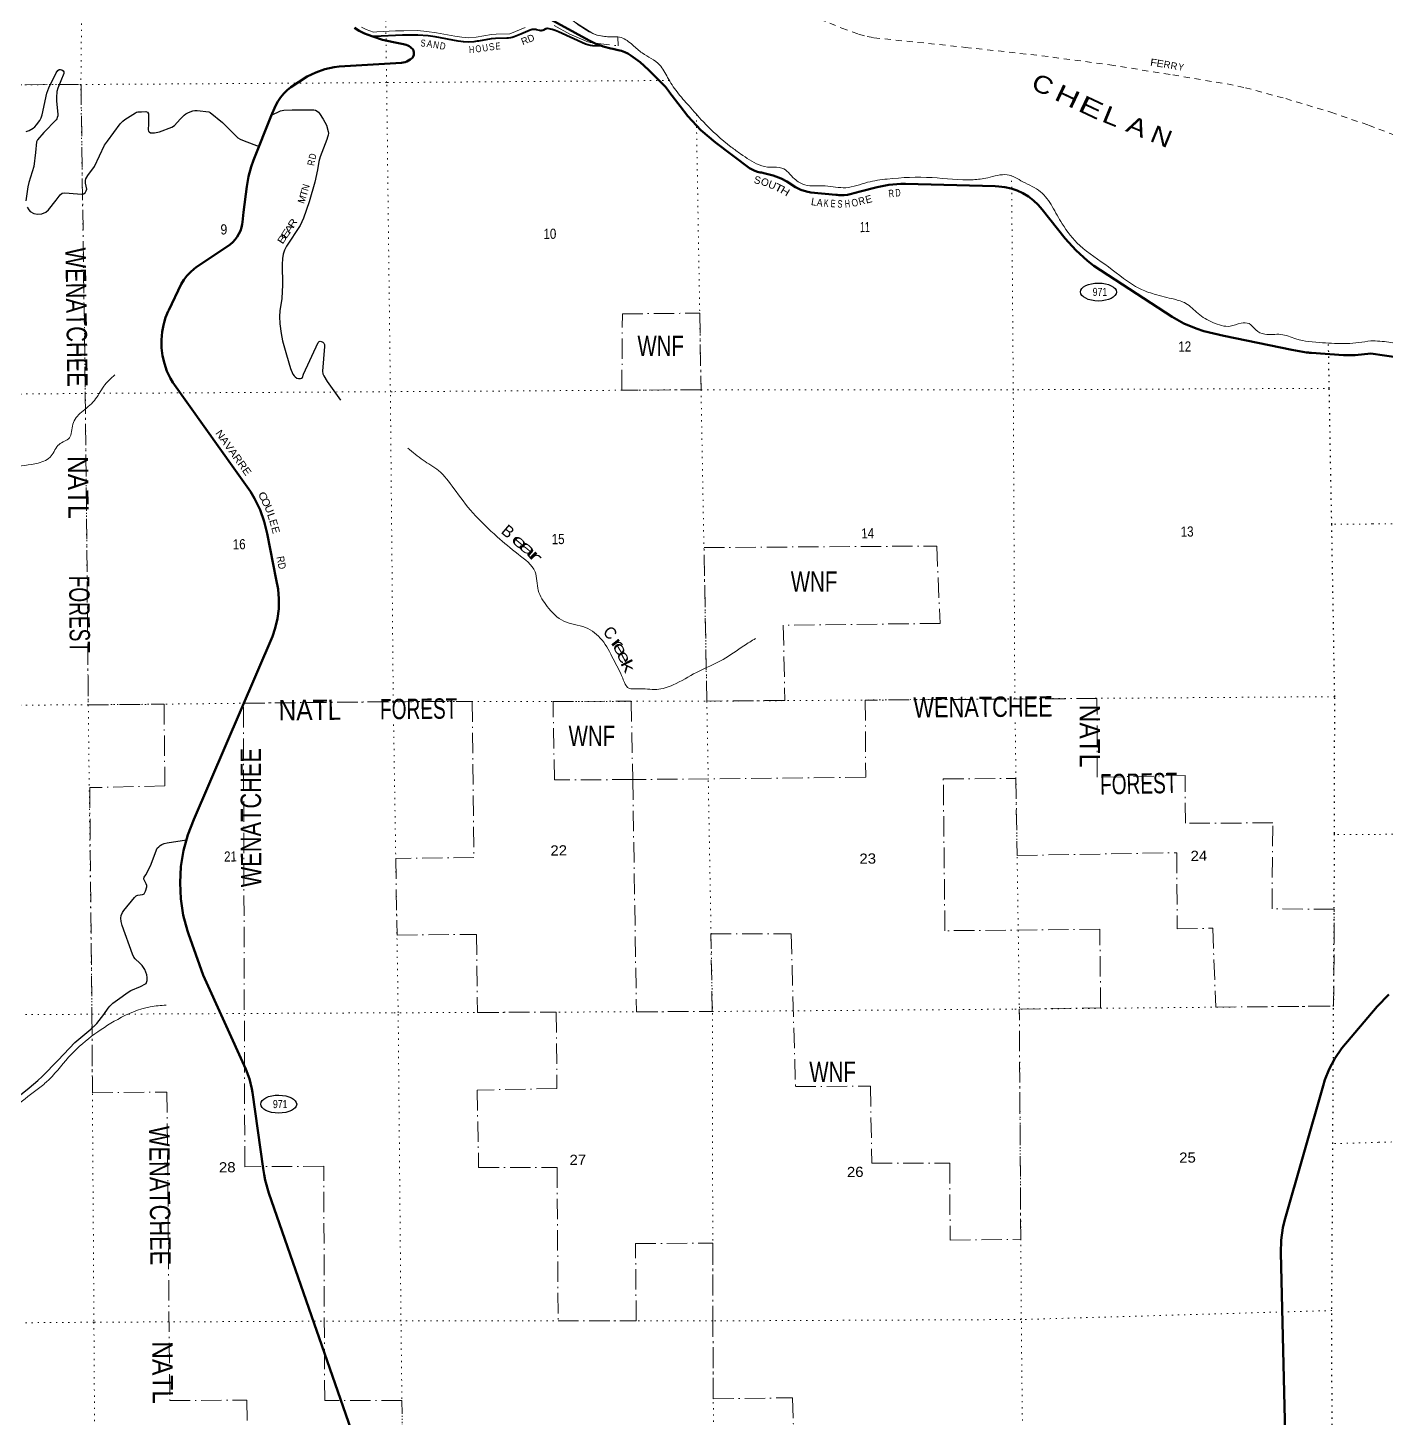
# Model space of a CAD drawing. Header units: feet. Extents: x -3 to 248627, y 0 to 184934.
# Drawn here: x 193230 to 216568, y 112046 to 135942 of the extents above; entities that cross this region are included whole.
import ezdxf
from ezdxf.enums import TextEntityAlignment as Align

# ---------------------------------------------------------------- set-up
doc = ezdxf.new("R2010")
doc.units = ezdxf.units.FT
doc.header["$LTSCALE"] = 70
for name, pattern in [('DOT_DASHED', [7.7, 5, -1.2, 0.3, -1.2]), ('DOTTED', [1.5, 0.3, -1.2]), ('SHORT_DASHED', [2.7, 1.5, -1.2])]:
    doc.linetypes.add(name, pattern=pattern)
for name, color, linetype, lineweight in [('17', 7, 'Continuous', 25), ('20', 7, 'Continuous', 70), ('23', 7, 'Continuous', 70), ('26', 7, 'Continuous', 40), ('27', 7, 'Continuous', 35), ('29', 7, 'Continuous', 25), ('30', 7, 'Continuous', 35), ('33', 7, 'SHORT_DASHED', 13), ('39', 7, 'Continuous', 13), ('44', 7, 'DOT_DASHED', 13), ('6', 7, 'DOTTED', 25), ('7', 7, 'DOTTED', 13)]:
    doc.layers.add(name, color=color, linetype=linetype, lineweight=lineweight)
doc.layers.add('41', color=7, linetype='Continuous')

msp = doc.modelspace()

# ---------------------------------------------------------------- linework, layer by layer
at = {"layer": '17'}
for centre in [(211623.63, 131400.94), (197540.3, 117443.17)]:
    msp.add_ellipse(centre, major_axis=(-309.24, 1), ratio=0.500121, dxfattribs=at)
at = {"layer": '20'}
for points in [[(216412.3, 119123.54), (216611.43, 119326.96)], [(214847.38, 111057.94), (214755.26, 114885.91), (214762.96, 115103.23), (214793.34, 115318.55), (214820.27, 115437.87), (215482, 117759.95), (215514.5, 117863.86), (215587.63, 118041.7), (215687.14, 118228.19), (215805.59, 118403.25), (216412.3, 119123.54)]]:
    msp.add_lwpolyline(points, dxfattribs=at)
at = {"layer": '23'}
for points in [[(203105.7, 135623.35), (202991.14, 135666.44), (202871.86, 135726.2), (202092.02, 136151.5)], [(199158.69, 135792.03), (199077.75, 135818.87), (199012.24, 135844.98), (198923.9, 135889.73), (198840.72, 135943.46)], [(199800.8, 135613.82), (199779.17, 135627.69), (199756.21, 135639.22), (199732.17, 135648.29), (199707.31, 135654.79), (199681.91, 135658.66), (199514.98, 135693.02), (199323.09, 135737.53), (199158.69, 135792.03)], [(196241.55, 119658.56), (195989.17, 120370.49), (195971.98, 120422.39), (195900.76, 120693.01), (195858.22, 120969.59), (195844.82, 121249.11), (195860.71, 121528.49), (195905.72, 121804.69), (195979.35, 122074.66), (196080.8, 122335.46), (197432.38, 125480.93), (197480.82, 125622.83), (197519.47, 125787.68), (197540.67, 125955.66), (197544.2, 126124.94), (197530.02, 126293.67), (197498.27, 126459.98), (197344.31, 127249.98), (197292.71, 127457.59), (197219.69, 127658.67), (197126.05, 127851.01), (197053.83, 127971.54), (196798, 128331.95), (195718.98, 129843.65), (195678.99, 129913.87), (195620.73, 130039.33), (195575.9, 130170.2), (195545, 130305.03), (195528.36, 130442.36), (195526.16, 130580.67), (195538.44, 130718.45), (195560.15, 130829.19), (195565.04, 130854.17), (195572.64, 130879.19), (195598.34, 130963.9), (195642.92, 131069.52), (195652.65, 131089.08), (195866.42, 131536.23), (195911.85, 131610.83), (195964.82, 131680.26), (196024.77, 131743.78), (196091.02, 131800.68), (196117.95, 131820.61), (196705.4, 132217.88), (196750.31, 132256.96), (196790.88, 132300.51), (196826.68, 132348.07), (196857.32, 132399.11), (196882.45, 132453.07), (196901.8, 132509.36), (196915.16, 132567.37), (196920.32, 132603.43), (196938, 132774.95), (196990.75, 133215.98), (197019.04, 133385.64), (197064.9, 133551.41), (197108.68, 133667.68), (197413, 134428.95), (197487.99, 134599.31), (197526.99, 134674.69), (197573.66, 134745.58), (197627.48, 134811.21), (197687.87, 134870.85), (197747.17, 134918.77), (198032.19, 135103.57), (198180.08, 135173.66), (198334.5, 135227.91), (198493.73, 135265.71), (198580.4, 135279.05), (199649.44, 135341.45), (199680.93, 135345.64), (199711.81, 135353.1), (199741.75, 135363.75), (199770.4, 135377.47), (199797.47, 135394.1), (199822.65, 135413.48), (199837.67, 135427.25), (199845.24, 135438.3), (199851.62, 135450.08), (199856.74, 135462.46), (199860.53, 135475.3), (199862.95, 135488.47), (199863.99, 135501.83), (199863.63, 135515.21), (199861.87, 135528.49), (199858.73, 135541.51), (199855.56, 135550.42), (199842.93, 135575.44), (199817.94, 135600.11), (199800.8, 135613.82)], [(216304.26, 130342.8), (216036.14, 130316.48), (215987, 130313.43), (215834.61, 130314.51), (215281.58, 130354.53), (215252.7, 130356.96), (215231.58, 130359.24), (215197.22, 130362.95), (214948.33, 130406.55), (213778, 130647.95), (213437.13, 130729.48), (213303.58, 130772.9), (213092.01, 130862.02), (212890.92, 130972.76), (211547.08, 131852.02), (211436.58, 131936.57), (211233.64, 132118.98), (211050.89, 132321.59), (210658.75, 132818.91), (210587.1, 132901.1), (210507.26, 132975.34), (210420.09, 133040.84), (210326.56, 133096.86), (210227.68, 133142.8), (210124.54, 133178.15), (210018.27, 133202.52), (209910.03, 133215.66), (209848, 133218.05), (208306.81, 133262.53), (208231.1, 133261.51), (208025.32, 133243.98), (207822.51, 133205.03), (207529, 133126.95), (207358.57, 133082.6), (207311.12, 133071.95), (207253.72, 133064.77), (207195.89, 133063.63), (207163.25, 133066.42), (207137.25, 133068.64), (207113.25, 133070.92), (206682, 133111.95), (206610.75, 133127.75), (206512.98, 133158.83), (206419, 133199.95), (206270, 133301.95), (206170.35, 133352.57), (206037.74, 133403.39), (205900.55, 133440.06), (205836.26, 133452.07), (205813.85, 133455.73), (205765.34, 133467.49), (205718.32, 133484.26), (205673.32, 133505.86), (205630.82, 133532.03), (205042.42, 133971.29), (204794.62, 134184.83), (204570.49, 134423.11), (204435.06, 134594.95), (204259.37, 134826.03), (204254.64, 134832.94), (204183.22, 134925.68), (204102.5, 135010.45), (203913, 135199.95), (203892.2, 135221.29), (203748.17, 135352.18), (203591.25, 135467.3), (203591.13, 135467.39), (203540.16, 135498.75), (203486.18, 135524.62), (203429.8, 135544.7), (203371.63, 135558.78), (203282.93, 135578.62), (203245.1, 135585.81), (203116, 135619.47), (203105.7, 135623.35)], [(216813.36, 130269.75), (216537.48, 130312.36), (216304.26, 130342.8)], [(199013.39, 111189.65), (197370.37, 115915.08), (197309.94, 116139.44), (197291.66, 116235.06), (197275, 116337.95), (197090.06, 117641.67), (197078.42, 117708.75), (197036.07, 117878.48), (196976.2, 118042.86), (196241.55, 119658.56)]]:
    msp.add_lwpolyline(points, dxfattribs=at)
at = {"layer": '26'}
msp.add_lwpolyline([(203105.7, 135623.35), (203081.85, 135624.71), (202935.95, 135633.06), (202896.28, 135638.21), (202852.1, 135648.45), (202809.24, 135663.24), (202347.04, 135870.03), (202292.92, 135894.62), (202236.54, 135913.41), (202210.03, 135919.42), (202184.95, 135925.1), (202160.03, 135927.6), (202151.46, 135927.23), (202140.55, 135925.59), (202129.87, 135922.82), (202119.54, 135918.94), (202087.03, 135901.79), (202078.23, 135897.99), (202068.96, 135895.08), (202059.43, 135893.15), (202049.76, 135892.24), (202040.04, 135892.33), (202030.39, 135893.45), (202020.9, 135895.56), (201972.34, 135908.48), (201957.37, 135912.07), (201941.24, 135914.23), (201924.98, 135914.7), (201908.75, 135913.46), (201892.74, 135910.54), (201877.13, 135905.95), (201862.08, 135899.76), (201701, 135832.95), (201585.12, 135785.66), (201584.67, 135785.47), (201554.39, 135774.47), (201523.13, 135766.69), (201491.22, 135762.21), (201459.02, 135761.1), (201265.02, 135758.66), (201192.53, 135751.29), (200972.37, 135713.72), (200947.82, 135709.53), (200922.37, 135705.74), (200895.46, 135701.74), (200804.28, 135695.77), (200712.98, 135699.38), (200622.55, 135712.5), (200228.41, 135784.22), (200190.45, 135790.48), (200107.37, 135802.18), (199929.97, 135817.51), (199668.09, 135817.16), (199182, 135793.18), (199158.69, 135792.03)], dxfattribs=at)
at = {"layer": '29'}
for points in [[(193201.41, 134160.99), (193253.41, 134178.74), (193320.62, 134216.58), (193350.03, 134237.6), (193379.88, 134273.37), (193435.09, 134351.1), (193458.2, 134393.13), (193476.68, 134443.66), (193558.57, 134819.75), (193591.57, 134908.08), (193717.65, 135170.18), (193747, 135208.64), (193768.01, 135225.45), (193791.74, 135225.24), (193816.32, 135217.05), (193837.32, 135202.33), (193847.83, 135185.52), (193847.29, 135155.01), (193743.49, 134903.92), (193728.1, 134845.02), (193721.8, 134746.24), (193724.22, 134683.74), (193745.53, 134453.78), (193744.9, 134430.96), (193735.46, 134399.43), (193727.05, 134376.31), (193714.45, 134359.5), (193507.03, 134143.12), (193395.18, 134019), (193377.74, 133982.67), (193362.02, 133798.86), (193330.86, 133560.43), (193246.05, 133283.36), (193230.47, 133206.41), (193197.74, 132968.09)], [(197418, 134439.95), (197571.08, 134512.64), (197629.43, 134523.94), (197772.49, 134531.47), (198141.41, 134531.47), (198172.48, 134523.95), (198199.77, 134508.87), (198223.3, 134490.04), (198239.29, 134471.2), (198307.05, 134373.26), (198360.71, 134265.9), (198389.87, 134162.3), (198393.65, 134130.29), (198389.89, 134098.27), (198380.48, 134062.49), (198367.29, 134019.15), (198253.42, 133725.33), (198231.76, 133642.45), (198209.18, 133499.3), (198164, 133288.35), (198066.12, 132949.31), (197968.24, 132670.55), (197908.01, 132542.47), (197674.61, 132188.37), (197637.92, 132118.69), (197614.37, 132052.75), (197604.04, 131975.54), (197599.32, 131871.93), (197606.84, 131525.37), (197591.79, 131291.81), (197560.74, 131075.21), (197555.1, 130981.04), (197558.86, 130856.72), (197581.45, 130687.2), (197606.84, 130561), (197674.61, 130319.91), (197742.37, 130086.35), (197784.74, 129986.53), (197804.51, 129958.28), (197826.15, 129941.32), (197849.68, 129922.5), (197878.85, 129914.96), (197915.54, 129913.07), (197930.62, 129920.61), (197946.62, 129933.79), (197968.24, 129988.41), (198216.7, 130530.86), (198237.43, 130549.71), (198250.61, 130553.48), (198284.47, 130545.93), (198301.43, 130538.41), (198318.37, 130519.58), (198327.78, 130500.74), (198329.64, 130463.06), (198292, 130041.15), (198297.67, 129995.96), (198314.58, 129958.27), (198374.82, 129860.33), (198603, 129540.95)], [(194221.96, 133318.91), (194229.06, 133346.42), (194261.23, 133406.01), (194376.47, 133558.28), (194549.52, 133922.95), (194599.78, 133995.88), (194818.23, 134290.13), (194861.48, 134335.1), (194895.95, 134363.7), (195078.69, 134481.4), (195099.69, 134491.91), (195122.18, 134498.57), (195181.61, 134500.31), (195257.22, 134502.42), (195288.14, 134489.74), (195303.43, 134462.48), (195304.96, 134292.04), (195299.23, 134187.15), (195303.43, 134164.03), (195312.88, 134154.84), (195337.04, 134138.81), (195374.85, 134134.6), (195408.46, 134136.7), (195492.86, 134156.2), (195706.72, 134235.49), (195748.29, 134261.09), (195849.34, 134370.36)], [(195849.34, 134370.36), (195913.73, 134439.99), (195944.07, 134462.49), (195990.28, 134487.71), (196063.8, 134515.03), (196099.5, 134521.34), (196137.14, 134520.41), (196337.66, 134497.72), (196365.21, 134483.51), (196574.72, 134315.82), (196837.13, 134053.38), (196876.66, 134027.41), (196949.11, 133997.71), (197202.12, 133901.43)], [(193216.96, 132859.11), (193246.05, 132812.55), (193273.35, 132783.13), (193333.67, 132753.01), (193397.28, 132741.09), (193468.7, 132745.3), (193538.01, 132770.52), (193587.65, 132815.5), (193714.86, 132979.97), (193783.76, 133073.18), (193822.45, 133099.89), (193867.78, 133106.81), (193941.79, 133098.77), (194152.32, 133084.23), (194187.05, 133087.89), (194214.35, 133104.71), (194235.36, 133140.44), (194242.23, 133165.65), (194223.8, 133268.65), (194221.96, 133318.91)], [(195063.54, 120994.34), (195089.9, 121022.59), (195102.6, 121031.08), (195117.66, 121035.79), (195200.96, 121047.08), (195218.37, 121052.74), (195226.84, 121059.33), (195232.96, 121067.8), (195249.9, 121103.59), (195274.37, 121180.81), (195274.84, 121190.24), (195273.9, 121201.54), (195263.07, 121229.79), (195223.54, 121308.9), (195221.19, 121315.5), (195221.19, 121325.86), (195227.31, 121342.8), (195255.54, 121384.24), (195300.72, 121461.47), (195349.66, 121566.95), (195440.01, 121813.69), (195454.6, 121840.07), (195481.42, 121868.32), (195502.6, 121886.22), (195532.25, 121905.99), (195570.37, 121921.07), (195622.6, 121934.24), (195955.68, 121987.86)], [(194143.08, 118590.9), (194314.37, 118730.29), (194386.84, 118798.1), (194416.01, 118828.23), (194536.48, 118986.45), (194608.96, 119091.94), (194641.89, 119129.6), (194689.9, 119176.7), (194769.89, 119235.08), (194951.54, 119368.82), (194999.54, 119397.07), (195168.95, 119464.88), (195251.77, 119510.08), (195262.13, 119519.51), (195269.66, 119536.46), (195280.01, 119568.48), (195281.89, 119621.22), (195274.36, 119668.3), (195240.48, 119754.95), (195195.31, 119826.53), (195153.89, 119867.96), (195074.83, 119939.54), (195052.25, 119971.57), (195029.65, 120022.42), (194848.95, 120515.91), (194834.84, 120579.96), (194830.13, 120640.23), (194836.72, 120687.32), (194856.48, 120734.41), (194880.01, 120770.2), (195063.54, 120994.34)], [(192698.38, 117279.92), (193255.55, 117724.44), (193403.32, 117848.77), (193478.62, 117916.58), (193752.48, 118199.1), (194038.59, 118500.47), (194143.08, 118590.9)]]:
    msp.add_lwpolyline(points, dxfattribs=at)
at = {"layer": '33'}
for points in [[(203513.96, 138559.24), (203855, 138158.27), (204053.69, 137957.05), (204392.91, 137633.35), (204547.99, 137506.09), (204678.84, 137409.11), (205497.83, 136857.5), (205701.37, 136730.24), (206699.67, 136159.24), (206835.36, 136092.58), (207213.36, 135937.41), (207504.13, 135830.73), (207649.51, 135791.94), (207765.81, 135771.32), (209335.99, 135605.24), (210654.1, 135460.98), (211817.17, 135305.81), (212902.71, 135131.24), (213833.16, 134976.07), (214148.21, 134911.83), (214841.15, 134723.92), (215616.53, 134491.17), (216266.24, 134266.84)], [(216266.24, 134266.84), (217720.48, 133714.33), (218160.65, 133526.47), (220314.28, 132458.71), (220755.46, 132256.49), (221100.06, 132089.85), (223213.29, 131229.36), (225541.12, 130276.39), (226037.88, 130075.67), (227743.32, 129448.97), (229394.79, 128845.9), (230514.9, 128479.37), (232396.55, 127877.77), (233341.83, 127539.88), (233590.14, 127437.82), (233964.84, 127243.05), (234737.05, 126838.14), (236005.7, 126090.99), (236144.47, 125991.97), (236704.17, 125600.8), (237825.02, 124765.73)]]:
    msp.add_lwpolyline(points, dxfattribs=at)
at = {"layer": '39'}
for points in [[(198780.73, 138536.54), (198800.38, 138526.8), (198982, 138378.95), (199078, 138242.95), (199096, 138001.95), (199098, 137721.95), (199158, 137429.95), (199309, 137304.95), (199574, 137227.95), (200043, 137050.95), (200181, 136965.95), (200426, 136861.95), (200718, 136621.95), (201035, 136456.95), (201367, 136497.95), (201663, 136598.95), (201961, 136481.95), (202553, 136094.95), (202927, 135849.95), (203168, 135789.95), (203425, 135773.95), (203622, 135644.95), (203785, 135509.95), (204085, 135304.95), (204223, 135086.95), (204385, 134838.95), (204590, 134597.95), (204832, 134328.95), (205316, 133891.95), (205477, 133774.95), (205794, 133587.95), (205990, 133543.95), (206186, 133531.95), (206403, 133343.95), (206580, 133242.95), (206929, 133223.95), (207284, 133193.95), (207658, 133285.95), (207996, 133342.95), (208765, 133366.95), (209469, 133330.95), (209721, 133363.95), (210055, 133414.95), (210327, 133295.95), (210628, 133123.95), (210831, 132868.95), (211000, 132574.95), (211304, 132199.95), (211795, 131831.95), (212331, 131459.95), (212584, 131363.95), (212928, 131275.95), (213125, 131205.95), (213335, 131029.95), (213591, 130877.95), (213889, 130812.95), (214075, 130863.95), (214211, 130857.95), (214327, 130748.95), (214481, 130675.95), (214758, 130671.95), (215015, 130596.95), (215472, 130529.95), (215892, 130515.95), (216301.8, 130561.74)], [(216301.8, 130561.74), (216612.79, 130539.31), (217132.83, 130383.67), (217466.83, 130275.7), (217646.75, 130234), (217926.86, 130230.07), (218209.46, 130193.92), (218485.01, 130087.1), (218697.1, 130049.9), (218777.73, 129907.94), (218823.22, 129686.81), (218913.34, 129585.31), (218936.37, 129525.16), (218997.21, 129497.83), (219108.29, 129479.31), (219155.49, 129419.51), (219249.45, 129191.04), (219406.24, 128937.28), (219587.26, 128818.97), (219679.65, 128699.36), (219914.59, 128474.98), (220056.81, 128392.4), (220165.27, 128416.18), (220291.97, 128432.17), (220562.18, 128276.87), (220674.31, 128185.78), (220879.27, 128083.96), (221238.17, 127925.94), (221298.54, 127930.87), (221374.8, 127952.16), (221540.73, 127902.18), (221713.46, 127799.89), (222065.5, 127559.1), (222104.06, 127539.5), (222168.14, 127566.66), (222302.46, 127473.88), (222532.17, 127332.1), (222573.36, 127270.2), (222604.54, 127204.12), (222785.51, 127228.98), (223211.75, 127430.87), (223409.57, 127544.69), (223548.74, 127534.65), (223828.44, 127419.82), (224152.62, 127293.55), (224295.35, 127176.69), (224481.12, 127008.05), (224615.24, 126929.38), (224767.41, 126715.88), (224982.88, 126583.97), (225036.18, 126520.23), (225099.38, 126329.61), (225192.97, 126266.47), (225245.14, 126281.36), (225362.32, 126258.9), (225383.31, 126200.73), (225510.76, 126164.31), (225575.31, 126159.21), (225679.97, 126166.81), (225717.39, 126086.71), (225906.79, 125946.35), (226508.46, 125719.33), (226846.43, 125615.44), (226884.44, 125634.15), (226983.09, 125639.64), (227034, 125602.08), (227133.05, 125579.35), (227293.53, 125628.1), (227434.42, 125638.25), (227543.69, 125605.58), (227574.14, 125589.9), (227693.4, 125563.44), (227758.82, 125497.87), (227756.21, 125399.03), (227834.65, 125269.12), (228022.06, 125126.72), (228145.52, 125088.21), (228297.82, 125005.78), (228502.17, 124946.29), (228737.61, 124826.78), (228905.59, 124774.82), (228992.15, 124780.13), (229008.7, 124750.13), (229025.31, 124716.1), (229105.47, 124728.01), (229573.5, 124564.91), (229811.67, 124590.32), (230020.43, 124603.65), (230224.74, 124661.39), (230710.48, 124660.36), (231161.58, 124675.09), (231648.77, 124702.46), (232206.37, 124736.91), (232403.01, 124730.69)], [(185444.01, 125223.58), (185678, 125187.95), (186021, 125268.95), (186433, 125276.95), (187037, 125344.95), (187506, 125411.95), (187680, 125506.95), (187886, 125811.95), (188109, 126145.95), (188311, 126434.95), (188608, 126714.95), (189187, 127023.95), (189599, 127109.95), (190162, 127249.95), (190580, 127346.95), (191030, 127380.95), (191288, 127387.95), (191610, 127422.95), (191893, 127700.95), (191980, 127981.95), (192034, 128020.95), (192193, 128176.95), (192315, 128278.95), (192617, 128286.95), (192957, 128380.95), (193410, 128460.95), (193634, 128584.95), (193766, 128780.95), (193944, 128893.95), (194004, 129128.95), (194150, 129333.95), (194373, 129534.95), (194535, 129780.95), (194726, 129978.95)], [(199758, 128719.95), (200021, 128511.95), (200286, 128331.95), (200548, 128024.95), (200877, 127603.95), (201296, 127193.95), (201653, 126896.95), (201945, 126591.95), (202000, 126273.95), (202153, 125997.95), (202439, 125743.95), (202810, 125635.95), (203095, 125417.95), (203287, 125097.95), (203451, 124763.95), (203554, 124593.95), (203714, 124581.95), (204036, 124571.95), (204320, 124649.95), (204718, 124862.95), (205175, 125084.95), (205533, 125321.95), (205733, 125444.95)], [(195609, 119145.95), (195331, 119115.95), (194775, 118900.95), (194327, 118608.95), (193931, 118248.95), (193546, 117819.95), (193370, 117677.95), (193008, 117386.95), (192697, 117116.95), (192257, 116844.95), (192018, 116599.95), (191830, 116524.95), (191435, 116327.95), (191226, 116133.95), (190967, 115760.95), (190720, 115483.95), (190354, 115302.95), (190073, 115168.95), (189780, 114889.95), (189365, 114645.95), (189155, 114606.95), (188735, 114500.95), (188526, 114431.95), (188402, 114331.95), (188092, 114141.95), (187836, 113988.95), (187753, 113737.95), (187715, 113214.95), (187736, 112647.95)]]:
    msp.add_spline(points, degree=3, dxfattribs=at)
at = {"layer": '44'}
for points in [[(202275.8, 135978.93), (202543.91, 135833.51), (202877.72, 135686.61), (203375.22, 135629.78), (203367.88, 135785.21), (203190.96, 135787.01), (203005.48, 135816.59), (202937.54, 135843.51), (202604.33, 136055.25)], [(198961.3, 135954.86), (199043.13, 135913.41), (199171.4, 135866.33), (199225.85, 135869.96), (199546.52, 135886.91), (199691.12, 135890.55), (199927.08, 135892.97), (200082.94, 135879.39), (200250.77, 135855.43), (200566.6, 135798.52), (200688.81, 135777.94), (200803.31, 135770.87), (200933.25, 135782.78), (201194.62, 135826.37), (201277.51, 135833.64), (201508.82, 135840.42), (201777.26, 135946.24)], [(188898, 134946.95), (194144, 134966.95), (194218, 129657.95), (194269, 124304.95), (195570.56, 124317.58), (195584.64, 122911.64), (194293.56, 122883.48), (194331, 118987.95), (194340.81, 117639.62), (195620.52, 117651.01), (195670.01, 112350.4), (196994.3, 112356.9), (197044.95, 109716.6)], [(199675, 111043.48), (199656.84, 112352.18), (198330.34, 112350.78), (198313.28, 116376.35), (196957.89, 116368.89), (196933.9, 124334), (199509, 124359.95), (200866.63, 124363.09), (200894.66, 121683.52), (199550.58, 121667.55), (199573.29, 120349.78), (200938.89, 120361.79), (200956.56, 119019.28), (202308.95, 119024.73), (202320.17, 117709.88), (200948.8, 117686.14), (200975.99, 116352.53), (202323.36, 116353.88), (202340.74, 113717.25), (203682.24, 113717.26), (203671.21, 115047.62), (205000.12, 115055.04), (204999.79, 113792.28), (205007.4, 112381.31), (206369.47, 112396.8), (206406.92, 111070.31)]]:
    msp.add_lwpolyline(points, dxfattribs=at)
for points in [[(203445.22, 131024.78), (204773.47, 131037.73), (204796, 129720.95), (203435.68, 129713.34)], [(204896, 124369.95), (204848.06, 127008.72), (208845.41, 127035.58), (208902.92, 125706.27), (206208.61, 125673.32), (206236.32, 124381.29)], [(202276.76, 123016.19), (202253.14, 124363.1), (203596.69, 124369.29), (203622.05, 123021.55)], [(215665, 119128.95), (215676.63, 120795.01), (214607.25, 120798.21), (214618.5, 122277.43), (213117.22, 122270.74), (213113.57, 123092), (211604.53, 123061.03), (211598.43, 124415.84), (207617.43, 124386.75), (207625.16, 123061.57), (203622.05, 123021.55), (203686.87, 119030.93), (204989, 119035.95), (204964.82, 120368.75), (206344.62, 120370.93), (206418.67, 117744.25), (207705.15, 117753.15), (207732.16, 116431.65), (209068.43, 116431.63), (209076.24, 115105.18), (210289.17, 115121.08), (210264.64, 119077.29), (211661.12, 119099.1), (211647.99, 120448.22), (208985.97, 120423.61), (208958.75, 123034.55), (210202.42, 123039.86), (210227.85, 121716.58), (212970.46, 121765.02), (212977.01, 120457.48), (213586.68, 120466), (213639.36, 119110)]]:
    msp.add_lwpolyline(points, close=True, dxfattribs=at)
at = {"layer": '6'}
msp.add_lwpolyline([(215582.68, 103109.79), (215634, 106329.95), (215648, 108464.95), (215633.21, 113822.62), (215665, 119128.95), (215681, 122096.95), (215683, 124445.95), (215633, 127408.95), (215589, 129744.95), (215577.3, 130521.74)], dxfattribs=at)
at = {"layer": '7'}
for p, q in [((216332.47, 127413.98), (215631.35, 127412.27)), ((216383.84, 122079.31), (215681.61, 122077.74)), ((216434.79, 116787.23), (215656.48, 116764.12))]:
    msp.add_line(p, q, dxfattribs=at)
for points in [[(199509.44, 124331.92), (199509, 124359.95), (199459, 129689.95), (199395, 134999.95), (199363.87, 137287.21)], [(194161.97, 137064.45), (194142.21, 134892.62), (194218, 129657.95), (194269, 124304.95), (194331, 118987.95), (194366, 113695.95), (194398, 108378.95), (194328, 102643.95), (193673, 96856.95), (193516.97, 92586.05)], [(204254.91, 135037), (199395, 134999.95), (194144, 134966.95), (188898, 134946.95), (185364.43, 134911.94)], [(204715.63, 134456), (204796, 129720.95), (204896, 124369.95), (204990.79, 119110.28), (204999.79, 113792.28), (205028, 108400.95), (204942, 103131.95), (204988.31, 99419.98)], [(210187.06, 124405.1), (210187, 124408.95), (210161, 129722.95), (210131.83, 133402.99)], [(185408.18, 129610.95), (188898, 129609.95), (194218, 129657.95), (199533.33, 129688.16), (204796, 129720.95), (210235.33, 129721.16), (215589, 129744.95)], [(216332.47, 127413.98), (219065.13, 127442.15), (222294.95, 127478.88)], [(215683, 124445.95), (210187, 124408.95), (204970.33, 124368.16), (199509, 124359.95), (194269, 124304.95), (188943, 124291.95), (185452.02, 124298.95)], [(199662.49, 103469.53), (199705, 108391.95), (199641, 113717.95), (199593, 119011.95), (199514.81, 123990.36)], [(210339.1, 107496.68), (210353, 108434.95), (210299, 113741.95), (210264.79, 119149.28), (210192.87, 124012.21)], [(244357.3, 122323.15), (240378.19, 122375.59), (235051.35, 122216.19), (229827.6, 122173.24), (224435.93, 122178.21), (219095.73, 122107.33), (216383.84, 122079.31)], [(185495.94, 118977.95), (188991, 118965.95), (194331, 118987.95), (199518.67, 119013.74), (204989, 119035.95), (210188.67, 119076.74), (215665, 119128.95)], [(216434.79, 116787.23), (219185.53, 116858.07), (224503.93, 116904.44), (229856.86, 116931.15), (235117.22, 116950.44), (240481.21, 117047.89), (245786.53, 117023.49), (247350.09, 117062.05)], [(215635, 113896.95), (210299, 113741.95), (204998, 113717.95), (199641, 113717.95), (194366, 113695.95), (189039, 113653.95), (185539.86, 113655.95)]]:
    msp.add_lwpolyline(points, dxfattribs=at)

# ---------------------------------------------------------------- texts
at = {"layer": '17'}
for s, rotation, p in [('S', 346.374, (205750.64, 133261.87)), ('O', 340.622, (205873.36, 133228.19)), ('L', 349.974, (206725.5, 132889.35)), ('E', 14.621, (207693.37, 132934.19)), ('E', 286.535, (197391.5, 127418.08)), ('E', 284.938, (197426.27, 127295.33))]:
    msp.add_text(s, height=128.4, rotation=rotation, dxfattribs=at).set_placement(p, align=Align.CENTER)
for s, rotation, width, p in [('U', 338.016, 1.05, (205996.07, 133181.09)), ('T', 333.323, 1.45, (206104.78, 133131.45)), ('H', 329.332, 1.2, (206210.21, 133076.2)), ('R', 6.754, 0.75, (208071.74, 133031.69)), ('D', 3.22, 0.7, (208183.38, 133043.71)), ('A', 353.007, 0.9, (206828.62, 132873.71)), ('K', 355.865, 0.7, (206943.99, 132864.62)), ('E', 355.865, 0.75, (207061.68, 132857.49)), ('S', 356.454, 0.75, (207180.33, 132851.31)), ('H', 5.131, 0.7, (207316.32, 132855.45)), ('O', 12.309, 0.85, (207451.7, 132874.02)), ('R', 14.621, 0.9, (207573.36, 132904.06)), ('C', 299.932, 1.25, (197216.03, 127858.01)), ('O', 295.098, 1.1, (197264.68, 127757.81)), ('U', 292.616, 1.1, (197317.56, 127646.36)), ('L', 288.675, 1.2, (197357.28, 127525.94))]:
    msp.add_text(s, height=128.4, rotation=rotation, dxfattribs=dict(at, width=width)).set_placement(p, align=Align.CENTER)
at = {"layer": '17', "width": 0.8}
for p in [(211649.68, 131332.63), (197566.35, 117374.86)]:
    msp.add_text('971', height=140, dxfattribs=at).set_placement(p, align=Align.CENTER)
at = {"layer": '17'}
for s, rotation, width, p in [('NAVARRE', 305.518, 1.1, (196446.49, 128974.39)), ('RD', 281.028, 0.9, (197502.05, 126846.64))]:
    msp.add_text(s, height=128.4, rotation=rotation, dxfattribs=dict(at, width=width)).set_placement(p)
at = {"layer": '27'}
for s, rotation, width, p in [('S', 355.061, 0.8, (200016.28, 135619.35)), ('A', 351.984, 0.9, (200125.43, 135607.76)), ('N', 349.687, 0.85, (200235.09, 135589.88)), ('D', 349.687, 0.85, (200347.63, 135569.4)), ('H', 3.746, 0.65, (200859.2, 135508.96)), ('O', 9.685, 0.8, (200981.11, 135522.92)), ('U', 9.684, 0.85, (201098.59, 135537.73)), ('S', 9.684, 0.9, (201209.87, 135557.12)), ('E', 4.721, 0.8, (201312.98, 135569.16))]:
    msp.add_text(s, height=120, rotation=rotation, dxfattribs=dict(at, width=width)).set_placement(p, align=Align.CENTER)
msp.add_text('RD', height=120, rotation=22.2, dxfattribs=at).set_placement((201734.97, 135641.61))
at = {"layer": '30'}
for s, rotation, width, p in [('R', 79.036, 0.85, (198156.52, 133612.1)), ('D', 77.354, 0.85, (198179.43, 133719.43)), ('T', 73.897, 1.15, (198032.19, 133082.22)), ('N', 73.897, 0.95, (198060.25, 133181.33)), ('R', 56.61, 1.3, (197827.57, 132551.95)), ('B', 56.61, 1.45, (197648.15, 132275.42)), ('E', 56.61, 1.45, (197710.85, 132370.54)), ('A', 56.61, 1.5, (197769.87, 132454.86))]:
    msp.add_text(s, height=120, rotation=rotation, dxfattribs=dict(at, width=width)).set_placement(p, align=Align.CENTER)
msp.add_text('M', height=120, rotation=70.652, dxfattribs=at).set_placement((197997.02, 132972.53), align=Align.CENTER)
at = {"layer": '33'}
for s, rotation, width, p in [('F', 351.687, 1.25, (212567.15, 135287.28)), ('E', 350.239, 1.15, (212675.85, 135268)), ('Y', 350.226, 0.9, (213033.72, 135208.92))]:
    msp.add_text(s, height=120, rotation=rotation, dxfattribs=dict(at, width=width)).set_placement(p, align=Align.CENTER)
for p in [(212792.83, 135250.33), (212912.14, 135227.3)]:
    msp.add_text('R', height=120, rotation=350.226, dxfattribs=at).set_placement(p, align=Align.CENTER)
at = {"layer": '41'}
for s, height, rotation, width, p in [('C', 300, 334.627, 1.2, (210603.4, 134830.7)), ('H', 300, 334.627, 1.4, (211029.2, 134628.76)), ('E', 300, 334.763, 1.5, (211433.47, 134437.56)), ('L', 300, 337.818, 1.3, (211797.69, 134283.48)), ('A', 300, 337.818, 1.25, (212229.69, 134107.34)), ('N', 300, 337.818, 1.2, (212650.77, 133935.65)), ('e', 200, 320.417, 1.8, (201619.73, 127034.73)), ('a', 200, 318.523, 2, (201753.87, 126923.11)), ('r', 200, 314.909, 2.25, (201884.6, 126791.45)), ('r', 200, 308.283, 1.95, (203286.23, 125305.72)), ('e', 200, 300.861, 1.5, (203324.58, 125220.36)), ('e', 200, 298.483, 1.45, (203388.52, 125082.63)), ('k', 200, 296.215, 1.55, (203452.41, 124930.15))]:
    msp.add_text(s, height=height, rotation=rotation, dxfattribs=dict(at, width=width)).set_placement(p, align=Align.CENTER)
for s, rotation, p in [('B', 319.828, (201415.35, 127210.62)), ('C', 313.865, (203163.51, 125474.68))]:
    msp.add_text(s, height=200, rotation=rotation, dxfattribs=at).set_placement(p, align=Align.CENTER)
at = {"layer": '44'}
for s, rotation, width, p in [('WENATCHEE', 270.829, 0.8, (193875.68, 132162.41)), ('NATL', 270.546, 0.9, (193916.09, 128581.05)), ('FOREST', 270.546, 0.7, (193937.89, 126523.87)), ('NATL', 0.601, 0.9, (197539.5, 124038.21)), ('FOREST', 0.601, 0.7, (199282.98, 124056.36)), ('WENATCHEE', 0.448, 0.8, (208446.5, 124087.15)), ('NATL', 270.258, 0.9, (211298.94, 124308.53)), ('WENATCHEE', 90.173, 0.8, (197241.47, 121171.29)), ('FOREST', 1.176, 0.7, (211655.47, 122763.84)), ('WNF', 0.396, 0.75, (206658.83, 117820.91)), ('WENATCHEE', 270.535, 0.8, (195313.87, 117066.3)), ('NATL', 270.535, 0.9, (195366.34, 113367.12))]:
    msp.add_text(s, height=350, rotation=rotation, dxfattribs=dict(at, width=width)).set_placement(p)
at = {"layer": '44', "width": 0.75}
for p in [(203703.83, 130300.56), (206338.63, 126250.02), (202521.32, 123596.34)]:
    msp.add_text('WNF', height=350, dxfattribs=at).set_placement(p)
at = {"layer": '7'}
for s, width, p in [('9', 0.9, (196541, 132388.95)), ('10', 0.85, (202090, 132311.95)), ('11', 0.65, (207529, 132428.95)), ('12', 0.85, (212997.12, 130374.89)), ('13', 0.85, (213038, 127194.95)), ('16', 0.85, (196752, 126976.95)), ('15', 0.85, (202231, 127065.95)), ('14', 0.85, (207550, 127164.95)), ('22', 1.1, (202209, 121714.95)), ('21', 0.85, (196603.76, 121611.17)), ('23', 1.1, (207518, 121573.95)), ('24', 1.1, (213208, 121621.95)), ('25', 1.1, (213012, 116435.95)), ('28', 1.1, (196514.35, 116269.66)), ('27', 1.1, (202538, 116397.68)), ('26', 1.1, (207303.22, 116189.03))]:
    msp.add_text(s, height=175, rotation=0.77, dxfattribs=dict(at, width=width)).set_placement(p)

doc.saveas('drawing.dxf')
